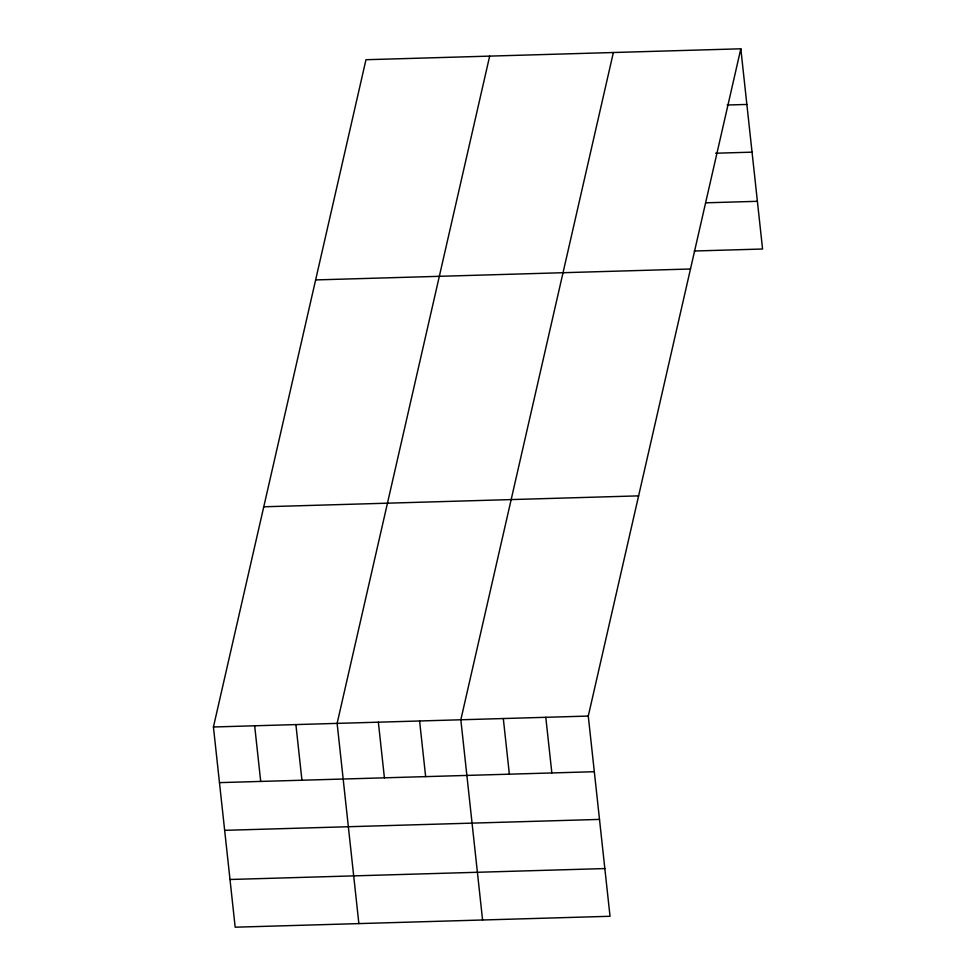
<?xml version="1.0" encoding="UTF-8"?>
<svg xmlns="http://www.w3.org/2000/svg" width="976" height="976" viewBox="0 0 976 976"><rect width="100%" height="100%" fill="white"/><g stroke="black" fill="none" stroke-linecap="round" stroke-linejoin="round"><path stroke-width="1.46" d="M740.821 48.8L588.272 716.067L610.024 916.281L235.179 927.2L213.427 726.986L365.976 59.719L740.821 48.8L762.573 249.014L694.302 251.003M489.671 56.12L337.123 723.375L358.875 923.601M613.367 52.509L460.831 719.776L482.583 919.99M727.144 105.018L746.872 104.444M715.64 153.22L752.045 152.158M705.807 202.813L757.388 201.312M315.638 279.917L690.483 268.998M263.764 506.788L638.621 495.869M213.427 726.986L588.272 716.067M219.478 782.63L594.323 771.711M224.651 830.332L599.508 819.413M229.994 879.486L604.839 868.567M545.791 717.299L551.843 772.943M503.311 718.543L509.362 774.188M419.595 720.971L425.646 776.628M378.359 722.179L384.41 777.823M295.899 724.582L301.938 780.227M254.663 725.778L260.702 781.422"/></g></svg>
